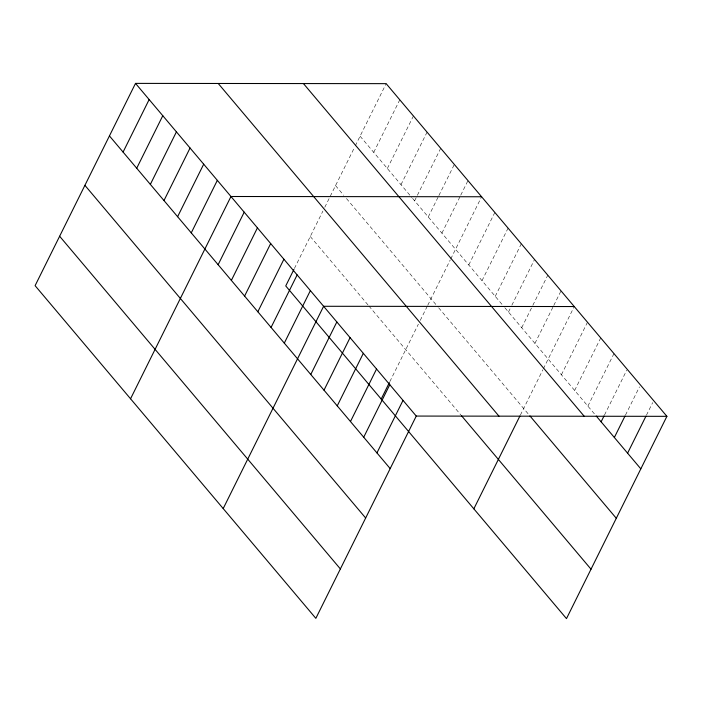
<?xml version="1.0" encoding="UTF-8"?>
<svg xmlns="http://www.w3.org/2000/svg" width="702" height="702" viewBox="0 0 702 702"><rect width="100%" height="100%" fill="white"/><g stroke="black" fill="none" stroke-linecap="round" stroke-linejoin="round"><path stroke-width="0.53" stroke-dasharray="3.51 2.63" d="M294.401 268.489L322.911 211.056M324.78 207.283L354.791 146.841M355.273 145.876L386.153 83.652M373.718 152.343L399.789 99.816M387.355 168.498L413.425 115.97M400.991 184.661L427.062 132.134M414.628 200.816L440.698 148.289M428.264 216.971L438.399 196.551M438.882 195.577L454.334 164.452M441.9 233.134L460.249 196.174M460.731 195.2L467.971 180.607M389.856 381.598L418.366 324.166M420.235 320.393L427.255 306.256M427.729 305.309L450.245 259.951M450.728 258.977L481.607 196.762M468.769 264.97L494.84 212.452M482.002 280.66L508.081 228.132M495.243 296.341L521.314 243.813M508.476 312.021L511.372 306.186M511.855 305.212L534.547 259.494M521.709 327.711L532.335 306.309M532.818 305.335L547.788 275.184M534.942 343.392L553.29 306.432M553.773 305.458L561.021 290.865M520.375 415.093L542.892 369.735M543.374 368.761L574.254 306.546M561.416 374.754L587.486 322.227M574.648 390.444L600.728 337.916M587.881 406.125L613.96 353.597M604.501 414.996L626.711 370.252M625.464 415.119L639.461 386.907M646.419 415.233L652.702 402.588M360.082 136.179L411.898 197.587M412.583 198.394L504.299 307.072M504.992 307.897L595.55 415.207M335.547 185.6L343.734 195.296M346.455 198.526L437.969 306.967M438.662 307.792L529.22 415.093M310.275 236.513L368.225 305.186M368.91 306.002L460.758 414.838"/><path stroke-width="1.05" d="M666.9 416.33L386.153 83.652L135.512 83.389L35.1 285.67L315.847 618.348L416.26 416.067L666.9 416.33L566.488 618.611L285.74 285.933L293.919 269.463M123.078 152.08L149.149 99.552M136.715 168.234L162.785 115.707M150.351 184.389L176.421 131.871M163.978 200.553L190.058 148.025M177.615 216.707L203.694 164.18M191.251 232.871L217.33 180.344M130.554 398.78L230.967 196.499L481.607 196.762M218.129 264.707L244.199 212.179M231.362 280.396L257.432 227.869M244.594 296.077L270.674 243.55M257.836 311.758L283.906 259.231M271.069 327.439L297.139 274.921M284.301 343.129L310.372 290.602M223.201 508.564L323.613 306.283L574.254 306.546M310.775 374.491L336.846 321.964M324.008 390.172L350.079 337.653M337.241 405.861L363.32 353.334M350.473 421.542L376.553 369.015M381.195 399.043L389.373 382.572M363.715 437.223L389.785 384.696M376.948 452.904L403.018 400.386M473.841 508.827L519.901 416.032M601.123 421.805L604.018 415.97M614.355 437.486L624.982 416.093M627.588 453.176L645.937 416.207M596.244 416.032L640.829 468.857M303.44 83.564L584.187 416.242M529.922 415.917L616.295 518.278M218.225 83.477L498.973 416.154M461.451 415.663L591.023 569.19M135.512 83.389L416.26 416.067M109.442 135.916L390.18 468.594M84.907 185.337L365.654 518.006M59.635 236.249L340.373 568.927"/></g></svg>
